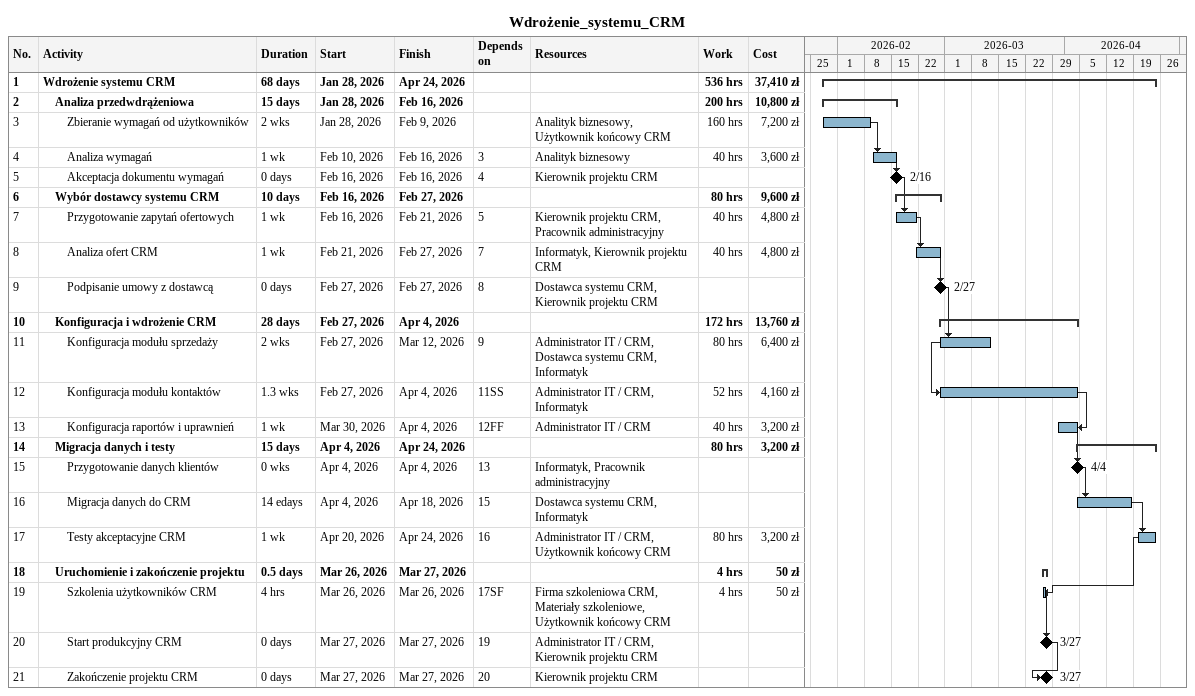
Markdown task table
Wdrożenie_systemu_CRM

| ID | Level | Task | Duration | Start | Finish | Predecessors | Resources | Work (h) | Cost (zł) |
|---|---|---|---|---|---|---|---|---|---|
| 1 | 1 | **Wdrożenie systemu CRM** | 68d | 2026-01-28 | 2026-04-24 |  |  | 536 | 37410 |
| 2 | 2 | **Analiza przedwdrążeniowa** | 15d | 2026-01-28 | 2026-02-16 |  |  | 200 | 10800 |
| 3 | 3 | Zbieranie wymagań od użytkowników | 2w | 2026-01-28 | 2026-02-09 |  | Analityk biznesowy, Użytkownik końcowy CRM | 160 | 7200 |
| 4 | 3 | Analiza wymagań | 1w | 2026-02-10 | 2026-02-16 | 3 | Analityk biznesowy | 40 | 3600 |
| 5 | 3 | Akceptacja dokumentu wymagań | 0d | 2026-02-16 | 2026-02-16 | 4 | Kierownik projektu CRM |  |  |
| 6 | 2 | **Wybór dostawcy systemu CRM** | 10d | 2026-02-16 | 2026-02-27 |  |  | 80 | 9600 |
| 7 | 3 | Przygotowanie zapytań ofertowych | 1w | 2026-02-16 | 2026-02-21 | 5 | Kierownik projektu CRM, Pracownik administracyjny | 40 | 4800 |
| 8 | 3 | Analiza ofert CRM | 1w | 2026-02-21 | 2026-02-27 | 7 | Informatyk, Kierownik projektu CRM | 40 | 4800 |
| 9 | 3 | Podpisanie umowy z dostawcą | 0d | 2026-02-27 | 2026-02-27 | 8 | Dostawca systemu CRM, Kierownik projektu CRM |  |  |
| 10 | 2 | **Konfiguracja i wdrożenie CRM** | 28d | 2026-02-27 | 2026-04-04 |  |  | 172 | 13760 |
| 11 | 3 | Konfiguracja modułu sprzedaży | 2w | 2026-02-27 | 2026-03-12 | 9 | Administrator IT / CRM, Dostawca systemu CRM, Informatyk | 80 | 6400 |
| 12 | 3 | Konfiguracja modułu kontaktów | 1.3w | 2026-02-27 | 2026-04-04 | 11SS | Administrator IT / CRM, Informatyk | 52 | 4160 |
| 13 | 3 | Konfiguracja raportów i uprawnień | 1w | 2026-03-30 | 2026-04-04 | 12FF | Administrator IT / CRM | 40 | 3200 |
| 14 | 2 | **Migracja danych i testy** | 15d | 2026-04-04 | 2026-04-24 |  |  | 80 | 3200 |
| 15 | 3 | Przygotowanie danych klientów | 0w | 2026-04-04 | 2026-04-04 | 13 | Informatyk, Pracownik administracyjny |  |  |
| 16 | 3 | Migracja danych do CRM | 14ed | 2026-04-04 | 2026-04-18 | 15 | Dostawca systemu CRM, Informatyk |  |  |
| 17 | 3 | Testy akceptacyjne CRM | 1w | 2026-04-20 | 2026-04-24 | 16 | Administrator IT / CRM, Użytkownik końcowy CRM | 80 | 3200 |
| 18 | 2 | **Uruchomienie i zakończenie projektu** | 0.5d | 2026-03-26 | 2026-03-27 |  |  | 4 | 50 |
| 19 | 3 | Szkolenia użytkowników CRM | 4h | 2026-03-26 | 2026-03-26 | 17SF | Firma szkoleniowa CRM, Materiały szkoleniowe, Użytkownik końcowy CRM | 4 | 50 |
| 20 | 3 | Start produkcyjny CRM | 0d | 2026-03-27 | 2026-03-27 | 19 | Administrator IT / CRM, Kierownik projektu CRM |  |  |
| 21 | 3 | Zakończenie projektu CRM | 0d | 2026-03-27 | 2026-03-27 | 20 | Kierownik projektu CRM |  |  |
